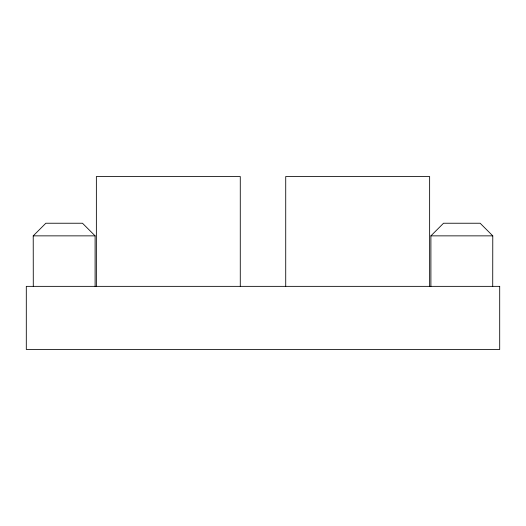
<?xml version="1.0" encoding="UTF-8"?>
<svg xmlns="http://www.w3.org/2000/svg" width="526" height="526" viewBox="0 0 526 526"><rect width="100%" height="100%" fill="white"/><g stroke="black" fill="none" stroke-linecap="round" stroke-linejoin="round"><path stroke-width="0.79" d="M492.717 286.354L492.777 235.858L480.146 223.234L443.523 223.234L430.899 235.858L430.899 286.354M33.289 286.354L33.223 235.858L45.854 223.234L82.477 223.234L95.101 235.858L95.101 286.354M33.223 235.858L95.101 235.858M430.899 235.858L492.777 235.858M429.637 286.354L429.637 176.526L285.723 176.526L285.723 286.354M240.277 286.354L240.277 176.526L96.363 176.526L96.363 286.354M499.7 286.354L26.3 286.354L26.3 349.474L499.7 349.474L499.7 286.354"/></g></svg>
